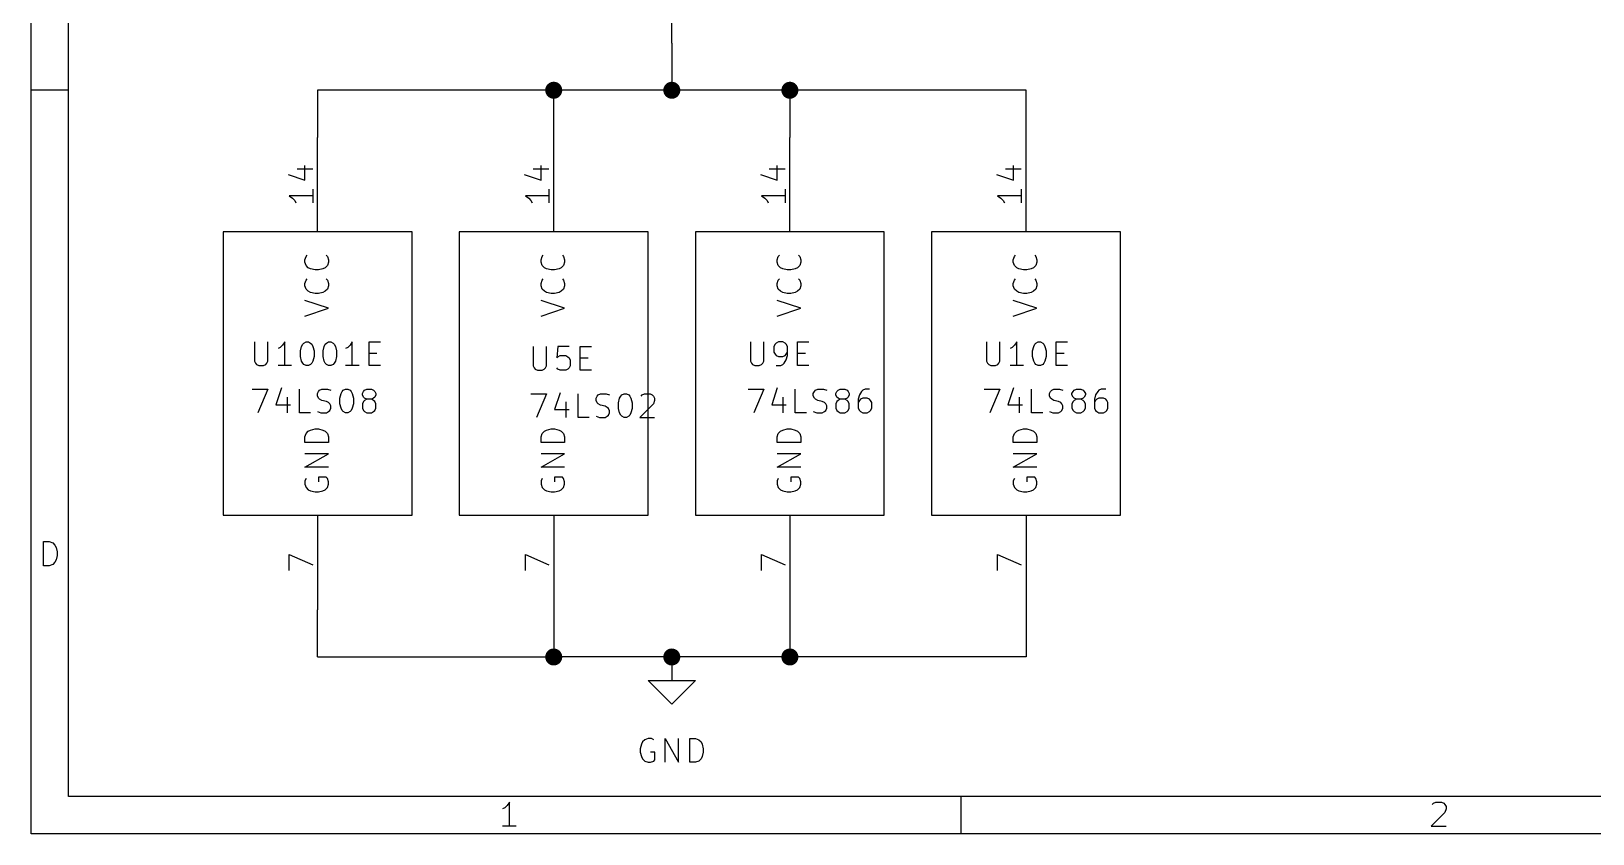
# Model space of a CAD drawing. Extents: x 0.4 to 11.3, y -7.9 to -0.4.
# Drawn here: x 0.394 to 3.7, y -7.874 to -6.175 of the extents above; entities that cross this region are included whole.
import ezdxf

# ---------------------------------------------------------------- set-up
doc = ezdxf.new("R2010")
doc.units = 0
doc.header["$MEASUREMENT"] = 0
for name, color, linetype in [('CYAN2', 4, 'CONTINUOUS'), ('GREEN3', 91, 'CONTINUOUS'), ('LYELLOW', 51, 'CONTINUOUS'), ('RED2', 1, 'CONTINUOUS'), ('RED3', 11, 'CONTINUOUS')]:
    doc.layers.add(name, color=color, linetype=linetype)

msp = doc.modelspace()

# ---------------------------------------------------------------- linework, layer by layer
at = {"layer": 'CYAN2', "linetype": 'CONTINUOUS'}
for p, q in [((0.9731, -6.659), (0.9755, -6.6519)), ((0.9731, -6.6638), (0.9731, -6.659)), ((0.9755, -6.6709), (0.9731, -6.6638)), ((0.9755, -6.6519), (0.9779, -6.6495)), ((0.9803, -6.6757), (0.9755, -6.6709)), ((0.985, -6.6781), (0.9803, -6.6757)), ((0.9946, -6.6805), (0.985, -6.6781)), ((1.0112, -6.6781), (1.0017, -6.6805)), ((1.016, -6.6757), (1.0112, -6.6781)), ((1.0208, -6.6709), (1.016, -6.6757)), ((1.0184, -6.6495), (1.0208, -6.6519)), ((1.0208, -6.6519), (1.0231, -6.659)), ((1.0231, -6.6638), (1.0208, -6.6709)), ((1.0231, -6.659), (1.0231, -6.6638)), ((1.4731, -6.659), (1.4755, -6.6519)), ((1.4731, -6.6638), (1.4731, -6.659)), ((1.4755, -6.6709), (1.4731, -6.6638)), ((1.4755, -6.6519), (1.4779, -6.6495)), ((1.4803, -6.6757), (1.4755, -6.6709)), ((1.485, -6.6781), (1.4803, -6.6757)), ((1.4946, -6.6805), (1.485, -6.6781)), ((1.5112, -6.6781), (1.5017, -6.6805)), ((1.516, -6.6757), (1.5112, -6.6781)), ((1.5208, -6.6709), (1.516, -6.6757)), ((1.5184, -6.6495), (1.5208, -6.6519)), ((1.5208, -6.6519), (1.5231, -6.659)), ((1.5231, -6.6638), (1.5208, -6.6709)), ((1.5231, -6.659), (1.5231, -6.6638)), ((1.9731, -6.659), (1.9755, -6.6519)), ((1.9731, -6.6638), (1.9731, -6.659)), ((1.9755, -6.6709), (1.9731, -6.6638)), ((1.9755, -6.6519), (1.9779, -6.6495)), ((1.9803, -6.6757), (1.9755, -6.6709)), ((1.985, -6.6781), (1.9803, -6.6757)), ((1.9946, -6.6805), (1.985, -6.6781)), ((2.0112, -6.6781), (2.0017, -6.6805)), ((2.016, -6.6757), (2.0112, -6.6781)), ((2.0208, -6.6709), (2.016, -6.6757)), ((2.0184, -6.6495), (2.0208, -6.6519)), ((2.0208, -6.6519), (2.0231, -6.659)), ((2.0231, -6.6638), (2.0208, -6.6709)), ((2.0231, -6.659), (2.0231, -6.6638)), ((2.4731, -6.659), (2.4755, -6.6519)), ((2.4731, -6.6638), (2.4731, -6.659)), ((2.4755, -6.6709), (2.4731, -6.6638)), ((2.4755, -6.6519), (2.4779, -6.6495)), ((2.4803, -6.6757), (2.4755, -6.6709)), ((2.485, -6.6781), (2.4803, -6.6757)), ((2.4946, -6.6805), (2.485, -6.6781)), ((2.5112, -6.6781), (2.5017, -6.6805)), ((2.516, -6.6757), (2.5112, -6.6781)), ((2.5208, -6.6709), (2.516, -6.6757)), ((2.5184, -6.6495), (2.5208, -6.6519)), ((2.5208, -6.6519), (2.5231, -6.659)), ((2.5231, -6.6638), (2.5208, -6.6709)), ((2.5231, -6.659), (2.5231, -6.6638)), ((0.9731, -6.709), (0.9755, -6.7019)), ((0.9731, -6.7138), (0.9731, -6.709)), ((0.9755, -6.7019), (0.9779, -6.6995)), ((1.0017, -6.6805), (0.9946, -6.6805)), ((1.0184, -6.6995), (1.0208, -6.7019)), ((1.0208, -6.7019), (1.0231, -6.709)), ((1.0231, -6.709), (1.0231, -6.7138)), ((1.4731, -6.709), (1.4755, -6.7019)), ((1.4731, -6.7138), (1.4731, -6.709)), ((1.4755, -6.7019), (1.4779, -6.6995)), ((1.5017, -6.6805), (1.4946, -6.6805)), ((1.5184, -6.6995), (1.5208, -6.7019)), ((1.5208, -6.7019), (1.5231, -6.709)), ((1.5231, -6.709), (1.5231, -6.7138)), ((1.9731, -6.709), (1.9755, -6.7019)), ((1.9731, -6.7138), (1.9731, -6.709)), ((1.9755, -6.7019), (1.9779, -6.6995)), ((2.0017, -6.6805), (1.9946, -6.6805)), ((2.0184, -6.6995), (2.0208, -6.7019)), ((2.0208, -6.7019), (2.0231, -6.709)), ((2.0231, -6.709), (2.0231, -6.7138)), ((2.4731, -6.709), (2.4755, -6.7019)), ((2.4731, -6.7138), (2.4731, -6.709)), ((2.4755, -6.7019), (2.4779, -6.6995)), ((2.5017, -6.6805), (2.4946, -6.6805)), ((2.5184, -6.6995), (2.5208, -6.7019)), ((2.5208, -6.7019), (2.5231, -6.709)), ((2.5231, -6.709), (2.5231, -6.7138)), ((0.9755, -6.7209), (0.9731, -6.7138)), ((1.0231, -6.7614), (0.9731, -6.7448)), ((0.9803, -6.7257), (0.9755, -6.7209)), ((0.985, -6.7281), (0.9803, -6.7257)), ((0.9946, -6.7305), (0.985, -6.7281)), ((1.0017, -6.7305), (0.9946, -6.7305)), ((1.0112, -6.7281), (1.0017, -6.7305)), ((1.016, -6.7257), (1.0112, -6.7281)), ((1.0208, -6.7209), (1.016, -6.7257)), ((1.0231, -6.7138), (1.0208, -6.7209)), ((1.4755, -6.7209), (1.4731, -6.7138)), ((1.5231, -6.7614), (1.4731, -6.7448)), ((1.4803, -6.7257), (1.4755, -6.7209)), ((1.485, -6.7281), (1.4803, -6.7257)), ((1.4946, -6.7305), (1.485, -6.7281)), ((1.5017, -6.7305), (1.4946, -6.7305)), ((1.5112, -6.7281), (1.5017, -6.7305)), ((1.516, -6.7257), (1.5112, -6.7281)), ((1.5208, -6.7209), (1.516, -6.7257)), ((1.5231, -6.7138), (1.5208, -6.7209)), ((1.9755, -6.7209), (1.9731, -6.7138)), ((2.0231, -6.7614), (1.9731, -6.7448)), ((1.9803, -6.7257), (1.9755, -6.7209)), ((1.985, -6.7281), (1.9803, -6.7257)), ((1.9946, -6.7305), (1.985, -6.7281)), ((2.0017, -6.7305), (1.9946, -6.7305)), ((2.0112, -6.7281), (2.0017, -6.7305)), ((2.016, -6.7257), (2.0112, -6.7281)), ((2.0208, -6.7209), (2.016, -6.7257)), ((2.0231, -6.7138), (2.0208, -6.7209)), ((2.4755, -6.7209), (2.4731, -6.7138)), ((2.5231, -6.7614), (2.4731, -6.7448)), ((2.4803, -6.7257), (2.4755, -6.7209)), ((2.485, -6.7281), (2.4803, -6.7257)), ((2.4946, -6.7305), (2.485, -6.7281)), ((2.5017, -6.7305), (2.4946, -6.7305)), ((2.5112, -6.7281), (2.5017, -6.7305)), ((2.516, -6.7257), (2.5112, -6.7281)), ((2.5208, -6.7209), (2.516, -6.7257)), ((2.5231, -6.7138), (2.5208, -6.7209)), ((0.9731, -6.7781), (1.0231, -6.7614)), ((1.4731, -6.7781), (1.5231, -6.7614)), ((1.9731, -6.7781), (2.0231, -6.7614)), ((2.4731, -6.7781), (2.5231, -6.7614)), ((0.8663, -6.8328), (0.8663, -6.8733)), ((0.8949, -6.8733), (0.8949, -6.8328)), ((0.9258, -6.8399), (0.921, -6.8447)), ((0.9306, -6.8328), (0.9258, -6.8399)), ((0.9306, -6.8828), (0.9306, -6.8328)), ((0.9639, -6.8519), (0.9663, -6.8423)), ((0.9663, -6.8423), (0.9687, -6.8376)), ((0.9687, -6.8376), (0.971, -6.8352)), ((0.971, -6.8352), (0.9758, -6.8328)), ((0.9758, -6.8328), (0.9806, -6.8328)), ((0.9806, -6.8328), (0.9853, -6.8352)), ((0.9853, -6.8352), (0.9877, -6.8376)), ((0.9877, -6.8376), (0.9901, -6.8423)), ((0.9901, -6.8423), (0.9925, -6.8519)), ((1.0115, -6.8519), (1.0139, -6.8423)), ((1.0139, -6.8423), (1.0163, -6.8376)), ((1.0163, -6.8376), (1.0187, -6.8352)), ((1.0187, -6.8352), (1.0234, -6.8328)), ((1.0234, -6.8328), (1.0282, -6.8328)), ((1.0282, -6.8328), (1.0329, -6.8352)), ((1.0329, -6.8352), (1.0353, -6.8376)), ((1.0353, -6.8376), (1.0377, -6.8423)), ((1.0377, -6.8423), (1.0401, -6.8519)), ((1.0687, -6.8399), (1.0639, -6.8447)), ((1.0734, -6.8328), (1.0687, -6.8399)), ((1.0734, -6.8828), (1.0734, -6.8328)), ((1.1091, -6.8828), (1.1091, -6.8328)), ((1.1091, -6.8328), (1.1329, -6.8328)), ((1.4563, -6.8428), (1.4563, -6.8833)), ((1.4849, -6.8833), (1.4849, -6.8428)), ((1.5087, -6.8428), (1.5063, -6.8666)), ((1.5325, -6.8428), (1.5087, -6.8428)), ((1.5563, -6.8928), (1.5563, -6.8428)), ((1.5563, -6.8428), (1.5801, -6.8428)), ((1.9163, -6.8328), (1.9163, -6.8733)), ((1.9449, -6.8733), (1.9449, -6.8328)), ((1.9687, -6.8376), (1.9663, -6.8423)), ((1.9663, -6.8423), (1.9663, -6.8542)), ((1.971, -6.8352), (1.9687, -6.8376)), ((1.9758, -6.8328), (1.971, -6.8352)), ((1.9853, -6.8328), (1.9758, -6.8328)), ((1.9901, -6.8352), (1.9853, -6.8328)), ((1.9925, -6.8376), (1.9901, -6.8352)), ((1.9949, -6.8423), (1.9925, -6.8376)), ((1.9949, -6.8614), (1.9949, -6.8423)), ((2.0163, -6.8828), (2.0163, -6.8328)), ((2.0163, -6.8328), (2.0401, -6.8328)), ((2.4163, -6.8328), (2.4163, -6.8733)), ((2.4449, -6.8733), (2.4449, -6.8328)), ((2.4758, -6.8399), (2.471, -6.8447)), ((2.4806, -6.8328), (2.4758, -6.8399)), ((2.4806, -6.8828), (2.4806, -6.8328)), ((2.5139, -6.8519), (2.5163, -6.8423)), ((2.5163, -6.8423), (2.5187, -6.8376)), ((2.5187, -6.8376), (2.521, -6.8352)), ((2.521, -6.8352), (2.5258, -6.8328)), ((2.5258, -6.8328), (2.5306, -6.8328)), ((2.5306, -6.8328), (2.5353, -6.8352)), ((2.5353, -6.8352), (2.5377, -6.8376)), ((2.5377, -6.8376), (2.5401, -6.8423)), ((2.5401, -6.8423), (2.5425, -6.8519)), ((2.5639, -6.8828), (2.5639, -6.8328)), ((2.5639, -6.8328), (2.5877, -6.8328)), ((0.8663, -6.8733), (0.8687, -6.878)), ((0.8925, -6.878), (0.8949, -6.8733)), ((0.921, -6.8447), (0.9163, -6.8471)), ((0.9639, -6.8638), (0.9639, -6.8519)), ((0.9663, -6.8733), (0.9639, -6.8638)), ((0.9687, -6.878), (0.9663, -6.8733)), ((0.9901, -6.8733), (0.9877, -6.878)), ((0.9925, -6.8638), (0.9901, -6.8733)), ((0.9925, -6.8519), (0.9925, -6.8638)), ((1.0115, -6.8638), (1.0115, -6.8519)), ((1.0139, -6.8733), (1.0115, -6.8638)), ((1.0163, -6.878), (1.0139, -6.8733)), ((1.0377, -6.8733), (1.0353, -6.878)), ((1.0401, -6.8638), (1.0377, -6.8733)), ((1.0401, -6.8519), (1.0401, -6.8638)), ((1.0639, -6.8447), (1.0591, -6.8471)), ((1.1091, -6.8566), (1.1258, -6.8566)), ((1.5063, -6.8666), (1.5087, -6.8642)), ((1.5087, -6.8642), (1.5134, -6.8619)), ((1.5134, -6.8619), (1.5253, -6.8619)), ((1.5253, -6.8619), (1.5301, -6.8642)), ((1.5301, -6.8642), (1.5325, -6.8666)), ((1.5325, -6.8666), (1.5349, -6.8714)), ((1.5349, -6.8714), (1.5349, -6.8833)), ((1.5563, -6.8666), (1.5729, -6.8666)), ((1.9163, -6.8733), (1.9187, -6.878)), ((1.9425, -6.878), (1.9449, -6.8733)), ((1.9663, -6.8542), (1.9687, -6.859)), ((1.9687, -6.859), (1.971, -6.8614)), ((1.971, -6.8614), (1.9758, -6.8638)), ((1.9758, -6.8638), (1.9853, -6.8638)), ((1.9853, -6.8638), (1.9901, -6.8614)), ((1.9877, -6.878), (1.9925, -6.8709)), ((1.9901, -6.8614), (1.9925, -6.859)), ((1.9925, -6.859), (1.9949, -6.8542)), ((1.9925, -6.8709), (1.9949, -6.8614)), ((2.0163, -6.8566), (2.0329, -6.8566)), ((2.4163, -6.8733), (2.4187, -6.878)), ((2.4425, -6.878), (2.4449, -6.8733)), ((2.471, -6.8447), (2.4663, -6.8471)), ((2.5139, -6.8638), (2.5139, -6.8519)), ((2.5163, -6.8733), (2.5139, -6.8638)), ((2.5187, -6.878), (2.5163, -6.8733)), ((2.5401, -6.8733), (2.5377, -6.878)), ((2.5425, -6.8638), (2.5401, -6.8733)), ((2.5425, -6.8519), (2.5425, -6.8638)), ((2.5639, -6.8566), (2.5806, -6.8566)), ((0.8687, -6.878), (0.871, -6.8804)), ((0.871, -6.8804), (0.8758, -6.8828)), ((0.8758, -6.8828), (0.8853, -6.8828)), ((0.8853, -6.8828), (0.8901, -6.8804)), ((0.8901, -6.8804), (0.8925, -6.878)), ((0.9449, -6.8828), (0.9163, -6.8828)), ((0.971, -6.8804), (0.9687, -6.878)), ((0.9758, -6.8828), (0.971, -6.8804)), ((0.9806, -6.8828), (0.9758, -6.8828)), ((0.9853, -6.8804), (0.9806, -6.8828)), ((0.9877, -6.878), (0.9853, -6.8804)), ((1.0187, -6.8804), (1.0163, -6.878)), ((1.0234, -6.8828), (1.0187, -6.8804)), ((1.0282, -6.8828), (1.0234, -6.8828)), ((1.0329, -6.8804), (1.0282, -6.8828)), ((1.0353, -6.878), (1.0329, -6.8804)), ((1.0877, -6.8828), (1.0591, -6.8828)), ((1.1329, -6.8828), (1.1091, -6.8828)), ((1.4563, -6.8833), (1.4587, -6.888)), ((1.4587, -6.888), (1.461, -6.8904)), ((1.461, -6.8904), (1.4658, -6.8928)), ((1.4658, -6.8928), (1.4753, -6.8928)), ((1.4753, -6.8928), (1.4801, -6.8904)), ((1.4801, -6.8904), (1.4825, -6.888)), ((1.4825, -6.888), (1.4849, -6.8833)), ((1.5087, -6.8904), (1.5063, -6.888)), ((1.5134, -6.8928), (1.5087, -6.8904)), ((1.5253, -6.8928), (1.5134, -6.8928)), ((1.5301, -6.8904), (1.5253, -6.8928)), ((1.5325, -6.888), (1.5301, -6.8904)), ((1.5349, -6.8833), (1.5325, -6.888)), ((1.5801, -6.8928), (1.5563, -6.8928)), ((1.9187, -6.878), (1.921, -6.8804)), ((1.921, -6.8804), (1.9258, -6.8828)), ((1.9258, -6.8828), (1.9353, -6.8828)), ((1.9353, -6.8828), (1.9401, -6.8804)), ((1.9401, -6.8804), (1.9425, -6.878)), ((1.971, -6.8828), (1.9806, -6.8828)), ((1.9806, -6.8828), (1.9853, -6.8804)), ((1.9853, -6.8804), (1.9877, -6.878)), ((2.0401, -6.8828), (2.0163, -6.8828)), ((2.4187, -6.878), (2.421, -6.8804)), ((2.421, -6.8804), (2.4258, -6.8828)), ((2.4258, -6.8828), (2.4353, -6.8828)), ((2.4353, -6.8828), (2.4401, -6.8804)), ((2.4401, -6.8804), (2.4425, -6.878)), ((2.4949, -6.8828), (2.4663, -6.8828)), ((2.521, -6.8804), (2.5187, -6.878)), ((2.5258, -6.8828), (2.521, -6.8804)), ((2.5306, -6.8828), (2.5258, -6.8828)), ((2.5353, -6.8804), (2.5306, -6.8828)), ((2.5377, -6.878), (2.5353, -6.8804)), ((2.5877, -6.8828), (2.5639, -6.8828)), ((0.8615, -6.9328), (0.8949, -6.9328)), ((0.8949, -6.9328), (0.8734, -6.9828)), ((0.9234, -6.9304), (0.9115, -6.9661)), ((0.9615, -6.9828), (0.9615, -6.9328)), ((0.9996, -6.9423), (1.002, -6.9376)), ((0.9996, -6.9471), (0.9996, -6.9423)), ((1.002, -6.9376), (1.0044, -6.9352)), ((1.0044, -6.9352), (1.0091, -6.9328)), ((1.0091, -6.9328), (1.021, -6.9328)), ((1.021, -6.9328), (1.0282, -6.9352)), ((1.0472, -6.9519), (1.0496, -6.9423)), ((1.0496, -6.9423), (1.052, -6.9376)), ((1.052, -6.9376), (1.0544, -6.9352)), ((1.0544, -6.9352), (1.0591, -6.9328)), ((1.0591, -6.9328), (1.0639, -6.9328)), ((1.0639, -6.9328), (1.0687, -6.9352)), ((1.0687, -6.9352), (1.071, -6.9376)), ((1.071, -6.9376), (1.0734, -6.9423)), ((1.0734, -6.9423), (1.0758, -6.9519)), ((1.0949, -6.9423), (1.0972, -6.9376)), ((1.0949, -6.9447), (1.0949, -6.9423)), ((1.0972, -6.9376), (1.0996, -6.9352)), ((1.0996, -6.9352), (1.1044, -6.9328)), ((1.1044, -6.9328), (1.1139, -6.9328)), ((1.1139, -6.9328), (1.1187, -6.9352)), ((1.1187, -6.9352), (1.121, -6.9376)), ((1.121, -6.9376), (1.1234, -6.9423)), ((1.1234, -6.9423), (1.1234, -6.9447)), ((1.4515, -6.9428), (1.4849, -6.9428)), ((1.4849, -6.9428), (1.4634, -6.9928)), ((1.5134, -6.9404), (1.5015, -6.9761)), ((1.5515, -6.9928), (1.5515, -6.9428)), ((1.5944, -6.9452), (1.5991, -6.9428)), ((1.5991, -6.9428), (1.611, -6.9428)), ((1.611, -6.9428), (1.6182, -6.9452)), ((1.6444, -6.9452), (1.6491, -6.9428)), ((1.6491, -6.9428), (1.6539, -6.9428)), ((1.6539, -6.9428), (1.6587, -6.9452)), ((1.6872, -6.9452), (1.692, -6.9428)), ((1.692, -6.9428), (1.7039, -6.9428)), ((1.7039, -6.9428), (1.7087, -6.9452)), ((1.9115, -6.9328), (1.9449, -6.9328)), ((1.9449, -6.9328), (1.9234, -6.9828)), ((1.9734, -6.9304), (1.9615, -6.9661)), ((2.0115, -6.9828), (2.0115, -6.9328)), ((2.0496, -6.9423), (2.052, -6.9376)), ((2.0496, -6.9471), (2.0496, -6.9423)), ((2.052, -6.9376), (2.0544, -6.9352)), ((2.0544, -6.9352), (2.0591, -6.9328)), ((2.0591, -6.9328), (2.071, -6.9328)), ((2.071, -6.9328), (2.0782, -6.9352)), ((2.0972, -6.9423), (2.0996, -6.9376)), ((2.0972, -6.9447), (2.0972, -6.9423)), ((2.0996, -6.9376), (2.102, -6.9352)), ((2.102, -6.9352), (2.1068, -6.9328)), ((2.1068, -6.9328), (2.1163, -6.9328)), ((2.1163, -6.9328), (2.121, -6.9352)), ((2.121, -6.9352), (2.1234, -6.9376)), ((2.1234, -6.9376), (2.1258, -6.9423)), ((2.1258, -6.9423), (2.1258, -6.9447)), ((2.152, -6.9376), (2.1472, -6.9447)), ((2.1544, -6.9352), (2.152, -6.9376)), ((2.1591, -6.9328), (2.1544, -6.9352)), ((2.1687, -6.9328), (2.1591, -6.9328)), ((2.4115, -6.9328), (2.4449, -6.9328)), ((2.4449, -6.9328), (2.4234, -6.9828)), ((2.4734, -6.9304), (2.4615, -6.9661)), ((2.5115, -6.9828), (2.5115, -6.9328)), ((2.5496, -6.9423), (2.552, -6.9376)), ((2.5496, -6.9471), (2.5496, -6.9423)), ((2.552, -6.9376), (2.5544, -6.9352)), ((2.5544, -6.9352), (2.5591, -6.9328)), ((2.5591, -6.9328), (2.571, -6.9328)), ((2.571, -6.9328), (2.5782, -6.9352)), ((2.5972, -6.9423), (2.5996, -6.9376)), ((2.5972, -6.9447), (2.5972, -6.9423)), ((2.5996, -6.9376), (2.602, -6.9352)), ((2.602, -6.9352), (2.6068, -6.9328)), ((2.6068, -6.9328), (2.6163, -6.9328)), ((2.6163, -6.9328), (2.621, -6.9352)), ((2.621, -6.9352), (2.6234, -6.9376)), ((2.6234, -6.9376), (2.6258, -6.9423)), ((2.6258, -6.9423), (2.6258, -6.9447)), ((2.652, -6.9376), (2.6472, -6.9447)), ((2.6544, -6.9352), (2.652, -6.9376)), ((2.6591, -6.9328), (2.6544, -6.9352)), ((2.6687, -6.9328), (2.6591, -6.9328)), ((0.9115, -6.9661), (0.9425, -6.9661)), ((0.9353, -6.9495), (0.9353, -6.9828)), ((1.002, -6.9519), (0.9996, -6.9471)), ((1.0044, -6.9542), (1.002, -6.9519)), ((1.0091, -6.9566), (1.0044, -6.9542)), ((1.0187, -6.959), (1.0091, -6.9566)), ((1.0234, -6.9614), (1.0187, -6.959)), ((1.0258, -6.9638), (1.0234, -6.9614)), ((1.0282, -6.9685), (1.0258, -6.9638)), ((1.0258, -6.978), (1.0282, -6.9733)), ((1.0282, -6.9733), (1.0282, -6.9685)), ((1.0472, -6.9638), (1.0472, -6.9519)), ((1.0496, -6.9733), (1.0472, -6.9638)), ((1.052, -6.978), (1.0496, -6.9733)), ((1.0734, -6.9733), (1.071, -6.978)), ((1.0758, -6.9638), (1.0734, -6.9733)), ((1.0758, -6.9519), (1.0758, -6.9638)), ((1.0972, -6.9495), (1.0949, -6.9447)), ((1.0972, -6.959), (1.0949, -6.9638)), ((1.0949, -6.9638), (1.0949, -6.9733)), ((1.0949, -6.9733), (1.0972, -6.978)), ((1.0996, -6.9519), (1.0972, -6.9495)), ((1.0996, -6.9566), (1.0972, -6.959)), ((1.1044, -6.9542), (1.0996, -6.9519)), ((1.1044, -6.9542), (1.0996, -6.9566)), ((1.1139, -6.9542), (1.1044, -6.9542)), ((1.1187, -6.9519), (1.1139, -6.9542)), ((1.1187, -6.9566), (1.1139, -6.9542)), ((1.121, -6.9495), (1.1187, -6.9519)), ((1.121, -6.959), (1.1187, -6.9566)), ((1.1234, -6.9447), (1.121, -6.9495)), ((1.1234, -6.9638), (1.121, -6.959)), ((1.121, -6.978), (1.1234, -6.9733)), ((1.1234, -6.9733), (1.1234, -6.9638)), ((1.5015, -6.9761), (1.5325, -6.9761)), ((1.5253, -6.9595), (1.5253, -6.9928)), ((1.5896, -6.9523), (1.592, -6.9476)), ((1.5896, -6.9571), (1.5896, -6.9523)), ((1.592, -6.9619), (1.5896, -6.9571)), ((1.592, -6.9476), (1.5944, -6.9452)), ((1.5944, -6.9642), (1.592, -6.9619)), ((1.5991, -6.9666), (1.5944, -6.9642)), ((1.6087, -6.969), (1.5991, -6.9666)), ((1.6134, -6.9714), (1.6087, -6.969)), ((1.6158, -6.9738), (1.6134, -6.9714)), ((1.6182, -6.9785), (1.6158, -6.9738)), ((1.6372, -6.9619), (1.6396, -6.9523)), ((1.6372, -6.9738), (1.6372, -6.9619)), ((1.6396, -6.9833), (1.6372, -6.9738)), ((1.6396, -6.9523), (1.642, -6.9476)), ((1.642, -6.9476), (1.6444, -6.9452)), ((1.6587, -6.9452), (1.661, -6.9476)), ((1.661, -6.9476), (1.6634, -6.9523)), ((1.6634, -6.9523), (1.6658, -6.9619)), ((1.6658, -6.9738), (1.6634, -6.9833)), ((1.6658, -6.9619), (1.6658, -6.9738)), ((1.711, -6.9642), (1.6825, -6.9928)), ((1.6849, -6.9476), (1.6872, -6.9452)), ((1.7087, -6.9452), (1.711, -6.9476)), ((1.711, -6.9476), (1.7134, -6.9523)), ((1.7134, -6.9571), (1.711, -6.9642)), ((1.7134, -6.9523), (1.7134, -6.9571)), ((1.9615, -6.9661), (1.9925, -6.9661)), ((1.9853, -6.9495), (1.9853, -6.9828)), ((2.052, -6.9519), (2.0496, -6.9471)), ((2.0544, -6.9542), (2.052, -6.9519)), ((2.0591, -6.9566), (2.0544, -6.9542)), ((2.0687, -6.959), (2.0591, -6.9566)), ((2.0734, -6.9614), (2.0687, -6.959)), ((2.0758, -6.9638), (2.0734, -6.9614)), ((2.0782, -6.9685), (2.0758, -6.9638)), ((2.0758, -6.978), (2.0782, -6.9733)), ((2.0782, -6.9733), (2.0782, -6.9685)), ((2.0996, -6.9495), (2.0972, -6.9447)), ((2.0996, -6.959), (2.0972, -6.9638)), ((2.0972, -6.9638), (2.0972, -6.9733)), ((2.0972, -6.9733), (2.0996, -6.978)), ((2.102, -6.9519), (2.0996, -6.9495)), ((2.102, -6.9566), (2.0996, -6.959)), ((2.1068, -6.9542), (2.102, -6.9519)), ((2.1068, -6.9542), (2.102, -6.9566)), ((2.1163, -6.9542), (2.1068, -6.9542)), ((2.121, -6.9519), (2.1163, -6.9542)), ((2.121, -6.9566), (2.1163, -6.9542)), ((2.1234, -6.9495), (2.121, -6.9519)), ((2.1234, -6.959), (2.121, -6.9566)), ((2.1258, -6.9447), (2.1234, -6.9495)), ((2.1258, -6.9638), (2.1234, -6.959)), ((2.1234, -6.978), (2.1258, -6.9733)), ((2.1258, -6.9733), (2.1258, -6.9638)), ((2.1472, -6.9447), (2.1449, -6.9542)), ((2.1449, -6.9542), (2.1449, -6.9733)), ((2.1472, -6.9566), (2.1449, -6.9614)), ((2.1449, -6.9733), (2.1472, -6.978)), ((2.1496, -6.9542), (2.1472, -6.9566)), ((2.1544, -6.9519), (2.1496, -6.9542)), ((2.1639, -6.9519), (2.1544, -6.9519)), ((2.1687, -6.9542), (2.1639, -6.9519)), ((2.171, -6.9566), (2.1687, -6.9542)), ((2.1734, -6.9614), (2.171, -6.9566)), ((2.171, -6.978), (2.1734, -6.9733)), ((2.1734, -6.9733), (2.1734, -6.9614)), ((2.4615, -6.9661), (2.4925, -6.9661)), ((2.4853, -6.9495), (2.4853, -6.9828)), ((2.552, -6.9519), (2.5496, -6.9471)), ((2.5544, -6.9542), (2.552, -6.9519)), ((2.5591, -6.9566), (2.5544, -6.9542)), ((2.5687, -6.959), (2.5591, -6.9566)), ((2.5734, -6.9614), (2.5687, -6.959)), ((2.5758, -6.9638), (2.5734, -6.9614)), ((2.5782, -6.9685), (2.5758, -6.9638)), ((2.5758, -6.978), (2.5782, -6.9733)), ((2.5782, -6.9733), (2.5782, -6.9685)), ((2.5996, -6.9495), (2.5972, -6.9447)), ((2.5996, -6.959), (2.5972, -6.9638)), ((2.5972, -6.9638), (2.5972, -6.9733)), ((2.5972, -6.9733), (2.5996, -6.978)), ((2.602, -6.9519), (2.5996, -6.9495)), ((2.602, -6.9566), (2.5996, -6.959)), ((2.6068, -6.9542), (2.602, -6.9519)), ((2.6068, -6.9542), (2.602, -6.9566)), ((2.6163, -6.9542), (2.6068, -6.9542)), ((2.621, -6.9519), (2.6163, -6.9542)), ((2.621, -6.9566), (2.6163, -6.9542)), ((2.6234, -6.9495), (2.621, -6.9519)), ((2.6234, -6.959), (2.621, -6.9566)), ((2.6258, -6.9447), (2.6234, -6.9495)), ((2.6258, -6.9638), (2.6234, -6.959)), ((2.6234, -6.978), (2.6258, -6.9733)), ((2.6258, -6.9733), (2.6258, -6.9638)), ((2.6472, -6.9447), (2.6449, -6.9542)), ((2.6449, -6.9542), (2.6449, -6.9733)), ((2.6472, -6.9566), (2.6449, -6.9614)), ((2.6449, -6.9733), (2.6472, -6.978)), ((2.6496, -6.9542), (2.6472, -6.9566)), ((2.6544, -6.9519), (2.6496, -6.9542)), ((2.6639, -6.9519), (2.6544, -6.9519)), ((2.6687, -6.9542), (2.6639, -6.9519)), ((2.671, -6.9566), (2.6687, -6.9542)), ((2.6734, -6.9614), (2.671, -6.9566)), ((2.671, -6.978), (2.6734, -6.9733)), ((2.6734, -6.9733), (2.6734, -6.9614)), ((0.9853, -6.9828), (0.9615, -6.9828)), ((0.9996, -6.9804), (1.0068, -6.9828)), ((1.0068, -6.9828), (1.0187, -6.9828)), ((1.0187, -6.9828), (1.0234, -6.9804)), ((1.0234, -6.9804), (1.0258, -6.978)), ((1.0544, -6.9804), (1.052, -6.978)), ((1.0591, -6.9828), (1.0544, -6.9804)), ((1.0639, -6.9828), (1.0591, -6.9828)), ((1.0687, -6.9804), (1.0639, -6.9828)), ((1.071, -6.978), (1.0687, -6.9804)), ((1.0972, -6.978), (1.0996, -6.9804)), ((1.0996, -6.9804), (1.1044, -6.9828)), ((1.1044, -6.9828), (1.1139, -6.9828)), ((1.1139, -6.9828), (1.1187, -6.9804)), ((1.1187, -6.9804), (1.121, -6.978)), ((1.5753, -6.9928), (1.5515, -6.9928)), ((1.5896, -6.9904), (1.5968, -6.9928)), ((1.5968, -6.9928), (1.6087, -6.9928)), ((1.6087, -6.9928), (1.6134, -6.9904)), ((1.6134, -6.9904), (1.6158, -6.988)), ((1.6158, -6.988), (1.6182, -6.9833)), ((1.6182, -6.9833), (1.6182, -6.9785)), ((1.642, -6.988), (1.6396, -6.9833)), ((1.6444, -6.9904), (1.642, -6.988)), ((1.6491, -6.9928), (1.6444, -6.9904)), ((1.6539, -6.9928), (1.6491, -6.9928)), ((1.6587, -6.9904), (1.6539, -6.9928)), ((1.661, -6.988), (1.6587, -6.9904)), ((1.6634, -6.9833), (1.661, -6.988)), ((1.6825, -6.9928), (1.7134, -6.9928)), ((2.0353, -6.9828), (2.0115, -6.9828)), ((2.0496, -6.9804), (2.0568, -6.9828)), ((2.0568, -6.9828), (2.0687, -6.9828)), ((2.0687, -6.9828), (2.0734, -6.9804)), ((2.0734, -6.9804), (2.0758, -6.978)), ((2.0996, -6.978), (2.102, -6.9804)), ((2.102, -6.9804), (2.1068, -6.9828)), ((2.1068, -6.9828), (2.1163, -6.9828)), ((2.1163, -6.9828), (2.121, -6.9804)), ((2.121, -6.9804), (2.1234, -6.978)), ((2.1472, -6.978), (2.1496, -6.9804)), ((2.1496, -6.9804), (2.1544, -6.9828)), ((2.1544, -6.9828), (2.1639, -6.9828)), ((2.1639, -6.9828), (2.1687, -6.9804)), ((2.1687, -6.9804), (2.171, -6.978)), ((2.5353, -6.9828), (2.5115, -6.9828)), ((2.5496, -6.9804), (2.5568, -6.9828)), ((2.5568, -6.9828), (2.5687, -6.9828)), ((2.5687, -6.9828), (2.5734, -6.9804)), ((2.5734, -6.9804), (2.5758, -6.978)), ((2.5996, -6.978), (2.602, -6.9804)), ((2.602, -6.9804), (2.6068, -6.9828)), ((2.6068, -6.9828), (2.6163, -6.9828)), ((2.6163, -6.9828), (2.621, -6.9804)), ((2.621, -6.9804), (2.6234, -6.978)), ((2.6472, -6.978), (2.6496, -6.9804)), ((2.6496, -6.9804), (2.6544, -6.9828)), ((2.6544, -6.9828), (2.6639, -6.9828)), ((2.6639, -6.9828), (2.6687, -6.9804)), ((2.6687, -6.9804), (2.671, -6.978)), ((0.9731, -7.0338), (0.9755, -7.0267)), ((0.9731, -7.0457), (0.9731, -7.0338)), ((0.9755, -7.0267), (0.9803, -7.0219)), ((0.9803, -7.0219), (0.985, -7.0195)), ((0.985, -7.0195), (0.9946, -7.0171)), ((0.9946, -7.0171), (1.0017, -7.0171)), ((1.0017, -7.0171), (1.0112, -7.0195)), ((1.0112, -7.0195), (1.016, -7.0219)), ((1.016, -7.0219), (1.0208, -7.0267)), ((1.0208, -7.0267), (1.0231, -7.0338)), ((1.0231, -7.0338), (1.0231, -7.0457)), ((1.4731, -7.0338), (1.4755, -7.0267)), ((1.4731, -7.0457), (1.4731, -7.0338)), ((1.4755, -7.0267), (1.4803, -7.0219)), ((1.4803, -7.0219), (1.485, -7.0195)), ((1.485, -7.0195), (1.4946, -7.0171)), ((1.4946, -7.0171), (1.5017, -7.0171)), ((1.5017, -7.0171), (1.5112, -7.0195)), ((1.5112, -7.0195), (1.516, -7.0219)), ((1.516, -7.0219), (1.5208, -7.0267)), ((1.5208, -7.0267), (1.5231, -7.0338)), ((1.5231, -7.0338), (1.5231, -7.0457)), ((1.9731, -7.0338), (1.9755, -7.0267)), ((1.9731, -7.0457), (1.9731, -7.0338)), ((1.9755, -7.0267), (1.9803, -7.0219)), ((1.9803, -7.0219), (1.985, -7.0195)), ((1.985, -7.0195), (1.9946, -7.0171)), ((1.9946, -7.0171), (2.0017, -7.0171)), ((2.0017, -7.0171), (2.0112, -7.0195)), ((2.0112, -7.0195), (2.016, -7.0219)), ((2.016, -7.0219), (2.0208, -7.0267)), ((2.0208, -7.0267), (2.0231, -7.0338)), ((2.0231, -7.0338), (2.0231, -7.0457)), ((2.4731, -7.0338), (2.4755, -7.0267)), ((2.4731, -7.0457), (2.4731, -7.0338)), ((2.4755, -7.0267), (2.4803, -7.0219)), ((2.4803, -7.0219), (2.485, -7.0195)), ((2.485, -7.0195), (2.4946, -7.0171)), ((2.4946, -7.0171), (2.5017, -7.0171)), ((2.5017, -7.0171), (2.5112, -7.0195)), ((2.5112, -7.0195), (2.516, -7.0219)), ((2.516, -7.0219), (2.5208, -7.0267)), ((2.5208, -7.0267), (2.5231, -7.0338)), ((2.5231, -7.0338), (2.5231, -7.0457)), ((1.0231, -7.0457), (0.9731, -7.0457)), ((0.9731, -7.0981), (1.0231, -7.0695)), ((1.0231, -7.0695), (0.9731, -7.0695)), ((1.5231, -7.0457), (1.4731, -7.0457)), ((1.4731, -7.0981), (1.5231, -7.0695)), ((1.5231, -7.0695), (1.4731, -7.0695)), ((2.0231, -7.0457), (1.9731, -7.0457)), ((1.9731, -7.0981), (2.0231, -7.0695)), ((2.0231, -7.0695), (1.9731, -7.0695)), ((2.5231, -7.0457), (2.4731, -7.0457)), ((2.4731, -7.0981), (2.5231, -7.0695)), ((2.5231, -7.0695), (2.4731, -7.0695)), ((1.0231, -7.0981), (0.9731, -7.0981)), ((1.5231, -7.0981), (1.4731, -7.0981)), ((2.0231, -7.0981), (1.9731, -7.0981)), ((2.5231, -7.0981), (2.4731, -7.0981)), ((0.9755, -7.1219), (0.9731, -7.1267)), ((0.9731, -7.1267), (0.9731, -7.1338)), ((0.9731, -7.1338), (0.9755, -7.1409)), ((0.9755, -7.1409), (0.9803, -7.1457)), ((1.0184, -7.1195), (1.0017, -7.1195)), ((1.0017, -7.1195), (1.0017, -7.129)), ((1.016, -7.1457), (1.0208, -7.1409)), ((1.0208, -7.1219), (1.0184, -7.1195)), ((1.0231, -7.129), (1.0208, -7.1219)), ((1.0208, -7.1409), (1.0231, -7.1338)), ((1.0231, -7.1338), (1.0231, -7.129)), ((1.4755, -7.1219), (1.4731, -7.1267)), ((1.4731, -7.1267), (1.4731, -7.1338)), ((1.4731, -7.1338), (1.4755, -7.1409)), ((1.4755, -7.1409), (1.4803, -7.1457)), ((1.5184, -7.1195), (1.5017, -7.1195)), ((1.5017, -7.1195), (1.5017, -7.129)), ((1.516, -7.1457), (1.5208, -7.1409)), ((1.5208, -7.1219), (1.5184, -7.1195)), ((1.5231, -7.129), (1.5208, -7.1219)), ((1.5208, -7.1409), (1.5231, -7.1338)), ((1.5231, -7.1338), (1.5231, -7.129)), ((1.9755, -7.1219), (1.9731, -7.1267)), ((1.9731, -7.1267), (1.9731, -7.1338)), ((1.9731, -7.1338), (1.9755, -7.1409)), ((1.9755, -7.1409), (1.9803, -7.1457)), ((2.0184, -7.1195), (2.0017, -7.1195)), ((2.0017, -7.1195), (2.0017, -7.129)), ((2.016, -7.1457), (2.0208, -7.1409)), ((2.0208, -7.1219), (2.0184, -7.1195)), ((2.0231, -7.129), (2.0208, -7.1219)), ((2.0208, -7.1409), (2.0231, -7.1338)), ((2.0231, -7.1338), (2.0231, -7.129)), ((2.4755, -7.1219), (2.4731, -7.1267)), ((2.4731, -7.1267), (2.4731, -7.1338)), ((2.4731, -7.1338), (2.4755, -7.1409)), ((2.4755, -7.1409), (2.4803, -7.1457)), ((2.5184, -7.1195), (2.5017, -7.1195)), ((2.5017, -7.1195), (2.5017, -7.129)), ((2.516, -7.1457), (2.5208, -7.1409)), ((2.5208, -7.1219), (2.5184, -7.1195)), ((2.5231, -7.129), (2.5208, -7.1219)), ((2.5208, -7.1409), (2.5231, -7.1338)), ((2.5231, -7.1338), (2.5231, -7.129)), ((0.9803, -7.1457), (0.985, -7.1481)), ((0.985, -7.1481), (0.9946, -7.1505)), ((0.9946, -7.1505), (1.0017, -7.1505)), ((1.0017, -7.1505), (1.0112, -7.1481)), ((1.0112, -7.1481), (1.016, -7.1457)), ((1.4803, -7.1457), (1.485, -7.1481)), ((1.485, -7.1481), (1.4946, -7.1505)), ((1.4946, -7.1505), (1.5017, -7.1505)), ((1.5017, -7.1505), (1.5112, -7.1481)), ((1.5112, -7.1481), (1.516, -7.1457)), ((1.9803, -7.1457), (1.985, -7.1481)), ((1.985, -7.1481), (1.9946, -7.1505)), ((1.9946, -7.1505), (2.0017, -7.1505)), ((2.0017, -7.1505), (2.0112, -7.1481)), ((2.0112, -7.1481), (2.016, -7.1457)), ((2.4803, -7.1457), (2.485, -7.1481)), ((2.485, -7.1481), (2.4946, -7.1505)), ((2.4946, -7.1505), (2.5017, -7.1505)), ((2.5017, -7.1505), (2.5112, -7.1481)), ((2.5112, -7.1481), (2.516, -7.1457)), ((1.6857, -7.6847), (1.6833, -7.6942)), ((1.6833, -7.6942), (1.6833, -7.7014)), ((1.6833, -7.7014), (1.6857, -7.7109)), ((1.6881, -7.6799), (1.6857, -7.6847)), ((1.6929, -7.6752), (1.6881, -7.6799)), ((1.7, -7.6728), (1.6929, -7.6752)), ((1.7071, -7.6728), (1.7, -7.6728)), ((1.7143, -7.7014), (1.7048, -7.7014)), ((1.7119, -7.6752), (1.7071, -7.6728)), ((1.7143, -7.718), (1.7143, -7.7014)), ((1.7357, -7.7228), (1.7357, -7.6728)), ((1.7357, -7.6728), (1.7643, -7.7228)), ((1.7643, -7.7228), (1.7643, -7.6728)), ((1.7881, -7.7228), (1.7881, -7.6728)), ((1.7881, -7.6728), (1.8, -7.6728)), ((1.8, -7.6728), (1.8071, -7.6752)), ((1.8071, -7.6752), (1.8119, -7.6799)), ((1.8119, -7.6799), (1.8143, -7.6847)), ((1.8143, -7.6847), (1.8167, -7.6942)), ((1.8167, -7.7014), (1.8143, -7.7109)), ((1.8167, -7.6942), (1.8167, -7.7014)), ((1.6857, -7.7109), (1.6881, -7.7157)), ((1.6881, -7.7157), (1.6929, -7.7204)), ((1.6929, -7.7204), (1.7, -7.7228)), ((1.7, -7.7228), (1.7048, -7.7228)), ((1.7048, -7.7228), (1.7119, -7.7204)), ((1.7119, -7.7204), (1.7143, -7.718)), ((1.8, -7.7228), (1.7881, -7.7228)), ((1.8071, -7.7204), (1.8, -7.7228)), ((1.8119, -7.7157), (1.8071, -7.7204)), ((1.8143, -7.7109), (1.8119, -7.7157))]:
    msp.add_line(p, q, dxfattribs=at)
at = {"layer": 'GREEN3', "linetype": 'CONTINUOUS'}
for p, q in [((1.75, -6.2), (1.75, -6.3)), ((1.5, -6.3), (1, -6.3)), ((1, -6.3), (1, -6.4)), ((1.75, -6.3), (1.5, -6.3)), ((1.5, -6.4), (1.5, -6.3)), ((2, -6.3), (1.75, -6.3)), ((2, -6.3), (2, -6.4)), ((2.5, -6.3), (2, -6.3)), ((2.5, -6.4), (2.5, -6.3)), ((1, -7.5), (1, -7.4)), ((1.5, -7.4), (1.5, -7.5)), ((2, -7.4), (2, -7.5)), ((2.5, -7.4), (2.5, -7.5)), ((1, -7.5), (1.5, -7.5)), ((1.75, -7.5), (1.5, -7.5)), ((2, -7.5), (1.75, -7.5)), ((2.5, -7.5), (2, -7.5))]:
    msp.add_line(p, q, dxfattribs=at)
at = {"layer": 'GREEN3', "const_width": 0.018}
for points in [[(1.491, -6.3, 1), (1.509, -6.3, 1)], [(1.741, -6.3, 1), (1.759, -6.3, 1)], [(1.991, -6.3, 1), (2.009, -6.3, 1)], [(1.491, -7.5, 1), (1.509, -7.5, 1)], [(1.741, -7.5, 1), (1.759, -7.5, 1)], [(1.991, -7.5, 1), (2.009, -7.5, 1)]]:
    msp.add_lwpolyline(points, format="xyb", close=True, dxfattribs=at)
at = {"layer": 'LYELLOW', "linetype": 'CONTINUOUS'}
for p, q in [((0.8, -6.6), (0.8, -7.2)), ((1.2, -6.6), (0.8, -6.6)), ((1.2, -7.2), (1.2, -6.6)), ((1.3, -6.6), (1.3, -7.2)), ((1.7, -6.6), (1.3, -6.6)), ((1.7, -7.2), (1.7, -6.6)), ((1.8, -6.6), (1.8, -7.2)), ((2.2, -6.6), (1.8, -6.6)), ((2.2, -7.2), (2.2, -6.6)), ((2.3, -6.6), (2.3, -7.2)), ((2.7, -6.6), (2.3, -6.6)), ((2.7, -7.2), (2.7, -6.6)), ((0.8, -7.2), (1.2, -7.2)), ((1.3, -7.2), (1.7, -7.2)), ((1.8, -7.2), (2.2, -7.2)), ((2.3, -7.2), (2.7, -7.2))]:
    msp.add_line(p, q, dxfattribs=at)
at = {"layer": 'RED2', "linetype": 'CONTINUOUS'}
for p, q in [((0.3937, -7.8743), (0.3937, -0.3937)), ((0.4724, -7.7956), (0.4724, -0.4724)), ((1.75, -6.2), (1.75, -6.1)), ((0.3937, -6.2992), (0.4724, -6.2992)), ((1, -6.6), (1, -6.4)), ((1.5, -6.6), (1.5, -6.4)), ((2, -6.6), (2, -6.4)), ((2.5, -6.6), (2.5, -6.4)), ((0.8, -6.6), (0.8, -7.2)), ((1.2, -6.6), (0.8, -6.6)), ((1.2, -7.2), (1.2, -6.6)), ((1.3, -6.6), (1.3, -7.2)), ((1.7, -6.6), (1.3, -6.6)), ((1.7, -7.2), (1.7, -6.6)), ((1.8, -6.6), (1.8, -7.2)), ((2.2, -6.6), (1.8, -6.6)), ((2.2, -7.2), (2.2, -6.6)), ((2.3, -6.6), (2.3, -7.2)), ((2.7, -6.6), (2.3, -6.6)), ((2.7, -7.2), (2.7, -6.6)), ((0.8, -7.2), (1.2, -7.2)), ((1, -7.2), (1, -7.4)), ((1.3, -7.2), (1.7, -7.2)), ((1.5, -7.2), (1.5, -7.4)), ((1.8, -7.2), (2.2, -7.2)), ((2, -7.2), (2, -7.4)), ((2.3, -7.2), (2.7, -7.2)), ((2.5, -7.2), (2.5, -7.4)), ((0.4197, -7.3068), (0.4197, -7.2557)), ((0.4197, -7.2557), (0.4319, -7.2557)), ((0.4319, -7.2557), (0.4392, -7.2581)), ((0.4392, -7.2581), (0.444, -7.263)), ((0.444, -7.263), (0.4465, -7.2678)), ((0.4465, -7.2678), (0.4489, -7.2776)), ((0.4319, -7.3068), (0.4197, -7.3068)), ((0.4392, -7.3044), (0.4319, -7.3068)), ((0.444, -7.2995), (0.4392, -7.3044)), ((0.4465, -7.2946), (0.444, -7.2995)), ((0.4489, -7.2849), (0.4465, -7.2946)), ((0.4489, -7.2776), (0.4489, -7.2849)), ((1.75, -7.5), (1.75, -7.55)), ((1.75, -7.6), (1.7, -7.55)), ((1.7, -7.55), (1.75, -7.55)), ((1.75, -7.55), (1.8, -7.55)), ((1.8, -7.55), (1.75, -7.6)), ((11.2206, -7.7956), (0.4724, -7.7956)), ((2.3622, -7.7956), (2.3622, -7.8743)), ((1.3965, -7.8193), (1.3916, -7.8217)), ((1.4013, -7.8144), (1.3965, -7.8193)), ((1.4062, -7.8071), (1.4013, -7.8144)), ((1.4062, -7.8583), (1.4062, -7.8071)), ((3.3869, -7.8291), (3.3576, -7.8583)), ((3.3601, -7.812), (3.3625, -7.8096)), ((3.3625, -7.8096), (3.3674, -7.8071)), ((3.3674, -7.8071), (3.3796, -7.8071)), ((3.3796, -7.8071), (3.3845, -7.8096)), ((3.3845, -7.8096), (3.3869, -7.812)), ((3.3869, -7.812), (3.3893, -7.8169)), ((3.3893, -7.8217), (3.3869, -7.8291)), ((3.3893, -7.8169), (3.3893, -7.8217)), ((1.4208, -7.8583), (1.3916, -7.8583)), ((3.3576, -7.8583), (3.3893, -7.8583)), ((11.2993, -7.8743), (0.3937, -7.8743))]:
    msp.add_line(p, q, dxfattribs=at)
at = {"layer": 'RED3', "linetype": 'CONTINUOUS'}
for p, q in [((0.9375, -6.4786), (0.9732, -6.4905)), ((0.9565, -6.4667), (0.9899, -6.4667)), ((0.9732, -6.4905), (0.9732, -6.4595)), ((1.4375, -6.4786), (1.4732, -6.4905)), ((1.4565, -6.4667), (1.4899, -6.4667)), ((1.4732, -6.4905), (1.4732, -6.4595)), ((1.9375, -6.4786), (1.9732, -6.4905)), ((1.9565, -6.4667), (1.9899, -6.4667)), ((1.9732, -6.4905), (1.9732, -6.4595)), ((2.4375, -6.4786), (2.4732, -6.4905)), ((2.4565, -6.4667), (2.4899, -6.4667)), ((2.4732, -6.4905), (2.4732, -6.4595)), ((0.9899, -6.5095), (0.9899, -6.5381)), ((1.4899, -6.5095), (1.4899, -6.5381)), ((1.9899, -6.5095), (1.9899, -6.5381)), ((2.4899, -6.5095), (2.4899, -6.5381)), ((0.9899, -6.5238), (0.9399, -6.5238)), ((0.9399, -6.5238), (0.947, -6.5286)), ((0.947, -6.5286), (0.9518, -6.5333)), ((0.9518, -6.5333), (0.9542, -6.5381)), ((1.4899, -6.5238), (1.4399, -6.5238)), ((1.4399, -6.5238), (1.447, -6.5286)), ((1.447, -6.5286), (1.4518, -6.5333)), ((1.4518, -6.5333), (1.4542, -6.5381)), ((1.9899, -6.5238), (1.9399, -6.5238)), ((1.9399, -6.5238), (1.947, -6.5286)), ((1.947, -6.5286), (1.9518, -6.5333)), ((1.9518, -6.5333), (1.9542, -6.5381)), ((2.4899, -6.5238), (2.4399, -6.5238)), ((2.4399, -6.5238), (2.447, -6.5286)), ((2.447, -6.5286), (2.4518, -6.5333)), ((2.4518, -6.5333), (2.4542, -6.5381)), ((0.9399, -7.3167), (0.9399, -7.2833)), ((0.9399, -7.2833), (0.9899, -7.3048)), ((1.4399, -7.3167), (1.4399, -7.2833)), ((1.4399, -7.2833), (1.4899, -7.3048)), ((1.9399, -7.3167), (1.9399, -7.2833)), ((1.9399, -7.2833), (1.9899, -7.3048)), ((2.4399, -7.3167), (2.4399, -7.2833)), ((2.4399, -7.2833), (2.4899, -7.3048))]:
    msp.add_line(p, q, dxfattribs=at)

doc.saveas('drawing.dxf')
